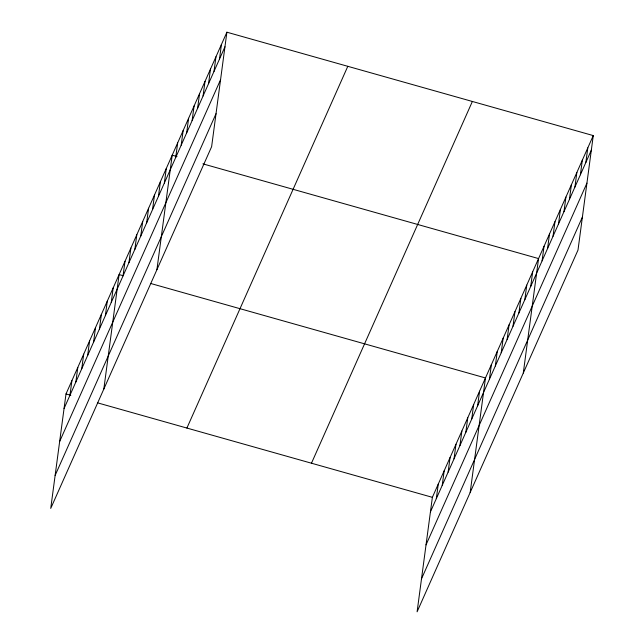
<?xml version="1.0" encoding="UTF-8"?>
<svg xmlns="http://www.w3.org/2000/svg" width="644" height="644" viewBox="0 0 644 644"><rect width="100%" height="100%" fill="white"/><g stroke="black" fill="none" stroke-linecap="round" stroke-linejoin="round"><path stroke-width="0.97" d="M226.897 32.2L66.002 393.943L50.731 508.414L211.626 146.671L226.897 32.2L593.269 135.586L577.998 250.057L417.103 611.8L432.374 497.329L593.269 135.586M69.963 395.255L71.903 380.685M75.855 381.997L77.803 367.418M81.756 368.73L83.704 354.152M87.656 355.464L89.605 340.885M93.557 342.206L95.505 327.627M99.458 328.939L101.398 314.361M105.358 315.673L107.298 301.094M111.259 302.414L113.199 287.836M103.829 389.04L119.1 274.569L122.94 275.648M123.052 275.882L125 261.303M128.953 262.615L130.901 248.045M134.854 249.357L136.802 234.778M140.754 236.09L142.702 221.512M146.655 222.824L148.595 208.245M152.556 209.566L154.496 194.987M158.448 196.299L160.396 181.721M164.349 183.033L166.297 168.454M156.919 269.659L172.198 155.196L176.995 156.548M175.723 157.474L177.663 142.896M181.189 145.174L183.138 130.595M186.663 132.873L188.612 118.295M192.129 120.573L194.077 105.994M197.603 108.273L199.551 93.694M203.077 95.972L205.017 81.394M208.543 83.672L210.491 69.101M214.017 71.379L215.957 56.801M219.483 59.079L221.431 44.5M436.326 498.641L438.274 484.063M442.227 485.383L444.175 470.804M448.127 472.116L450.067 457.538M454.028 458.85L455.968 444.271M459.929 445.592L461.869 431.013M465.821 432.325L467.769 417.747M471.722 419.059L473.67 404.48M477.623 405.792L479.571 391.222M470.192 492.427L485.471 377.956L150.768 283.505M489.424 379.268L491.372 364.689M495.325 366.001L497.265 351.423M501.225 352.743L503.165 338.164M507.118 339.477L509.066 324.898M513.018 326.21L514.967 311.632M518.919 312.952L520.867 298.373M524.82 299.685L526.768 285.107M530.72 286.419L532.669 271.84M523.29 373.045L538.561 258.582L202.9 163.858M542.087 260.86L544.035 246.282M547.561 248.56L549.509 233.981M553.027 236.259L554.975 221.681M558.501 223.959L560.449 209.381M563.975 211.659L565.915 197.08M569.441 199.358L571.389 184.78M574.915 187.058L576.855 172.487M580.381 174.766L582.329 160.187M585.855 162.465L587.795 147.887M64.062 408.521L224.957 46.779M59.659 441.486L220.554 79.743M55.126 475.449L216.03 113.706M186.905 428.059L347.8 66.316M311.471 463.213L472.366 101.47M430.425 511.908L591.321 150.165M426.03 544.872L586.926 183.129M421.498 578.835L582.393 217.092M66.002 393.943L70.8 395.295M97.671 402.878L432.374 497.329"/></g></svg>
